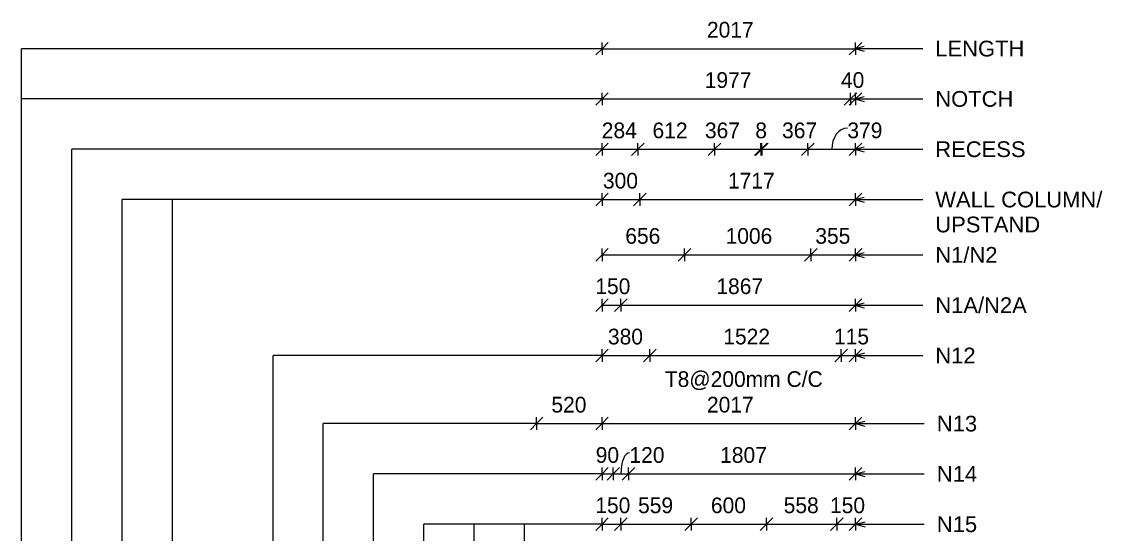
# Model space of a CAD drawing. Header units: millimetres. Extents: x 4007 to 19341, y -2650 to 9233.
# Drawn here: x 4222 to 12819, y 5165 to 9233 of the extents above; entities that cross this region are included whole.
import ezdxf

# ---------------------------------------------------------------- set-up
doc = ezdxf.new("R2010")
doc.units = ezdxf.units.MM
for name, color, linetype, lineweight in [('A-ANNO-DIMS', 211, 'Continuous', 9), ('A-ANNO-DIMS-50', 211, 'Continuous', 9), ('A-DETL-MBND', 5, 'Continuous', 18), ('G-ANNO-TEXT', 231, 'Continuous', 9)]:
    doc.layers.add(name, color=color, linetype=linetype, lineweight=lineweight)
doc.styles.add('Arial_1', font='arial.ttf', dxfattribs={"height": 125})
doc.styles.add('Nirmala UI Semilight', font='NirmalaS.ttf', dxfattribs={"height": 125})
doc.dimstyles.new('Arrow_Filled_-_2_5_NI_UI', dxfattribs={"dimscale": 304.8, "dimtxt": 130.920493, "dimasz": 0.328084, "dimexe": 0.164042, "dimexo": 0.0625, "dimgap": 0.164042, "dimtad": 1, "dimdec": 4, "dimzin": 0, "dimdsep": 46, "dimtxsty": 'Nirmala UI Semilight', "dimblk1": 'OBLIQUE', "dimblk2": 'OBLIQUE', "dimsah": 1, "dimcen": 0.09, "dimazin": 0, "dimtfac": 1, "dimtdec": 4, "dimtix": 1, "dimtmove": 0, "dimatfit": 3, "dimfxl": 0.164042, "dimfxlon": 1, "dimtvp": 1, "dimtolj": 1, "dimtzin": 0, "dimarcsym": 2})
doc.dimstyles.new('Arrow_Filled_-_2_5_NI_UI_1', dxfattribs={"dimscale": 304.8, "dimtxt": 130.920493, "dimasz": 0.328084, "dimexe": 0.164042, "dimexo": 0.0625, "dimgap": 0.164042, "dimtad": 1, "dimdec": 4, "dimzin": 0, "dimdsep": 46, "dimtxsty": 'Nirmala UI Semilight', "dimblk1": 'OBLIQUE', "dimblk2": 'OBLIQUE', "dimsah": 1, "dimcen": 0.09, "dimazin": 0, "dimtfac": 1, "dimtdec": 4, "dimtix": 1, "dimtmove": 1, "dimatfit": 3, "dimfxl": 0.164042, "dimfxlon": 1, "dimtvp": 1, "dimtolj": 1, "dimtzin": 0, "dimarcsym": 2})
doc.dimstyles.new('Arrow_Filled_-_2_5_NI_UI_2', dxfattribs={"dimscale": 304.8, "dimtxt": 130.920493, "dimasz": 0.328084, "dimexe": 0.164042, "dimexo": 0.0625, "dimgap": 0.164042, "dimtad": 1, "dimdec": 4, "dimzin": 0, "dimdsep": 46, "dimtxsty": 'Nirmala UI Semilight', "dimblk1": 'OBLIQUE', "dimblk2": 'OBLIQUE', "dimsah": 1, "dimcen": 0.09, "dimazin": 0, "dimtfac": 1, "dimtdec": 4, "dimtix": 1, "dimtmove": 2, "dimatfit": 3, "dimfxl": 0.164042, "dimfxlon": 1, "dimtvp": 1, "dimtolj": 1, "dimtzin": 0, "dimarcsym": 2})

# ---------------------------------------------------------------- blocks, each defined once
blk = doc.blocks.new('DIMBLOCK1-Elevation Front')
at = {"layer": 'A-ANNO-DIMS-50'}
for p, q in [((8838.8, 5237.8), (8888.8, 5287.8)), ((8838.8, 5237.8), (8838.8, 5287.8)), ((8988.8, 5237.8), (9038.8, 5287.8)), ((8988.8, 5237.8), (8988.8, 5287.8)), ((8838.8, 5237.8), (8788.8, 5187.8)), ((8838.8, 5237.8), (8988.8, 5237.8)), ((8838.8, 5237.8), (8838.8, 5187.8)), ((8988.8, 5237.8), (8938.8, 5187.8)), ((8988.8, 5237.8), (8988.8, 5187.8))]:
    blk.add_line(p, q, dxfattribs=at)
at = {"layer": 'A-ANNO-DIMS-50', "color": 0, "insert": (8785.3, 5450.9), "char_height": 125, "width": 308.496, "attachment_point": 1, "line_spacing_factor": 1.142579, "style": 'Nirmala UI Semilight'}
blk.add_mtext('150', dxfattribs=at)
blk = doc.blocks.new('_Oblique')
at = {"color": 0, "linetype": 'ByBlock', "lineweight": -2}
blk.add_line((-0.5, -0.5), (0.5, 0.5), dxfattribs=at)
blk = doc.blocks.new('DIMBLOCK2-Elevation Front')
at = {"layer": 'A-ANNO-DIMS-50'}
for p, q in [((8988.8, 5237.8), (9038.8, 5287.8)), ((8988.8, 5237.8), (8988.8, 5287.8)), ((9547.8, 5237.8), (9597.8, 5287.8)), ((9547.8, 5237.8), (9547.8, 5287.8)), ((8988.8, 5237.8), (8938.8, 5187.8)), ((8988.8, 5237.8), (9547.8, 5237.8)), ((8988.8, 5237.8), (8988.8, 5187.8)), ((9547.8, 5237.8), (9497.8, 5187.8)), ((9547.8, 5237.8), (9547.8, 5187.8))]:
    blk.add_line(p, q, dxfattribs=at)
at = {"layer": 'A-ANNO-DIMS-50', "color": 0, "insert": (9125.5, 5450.9), "char_height": 125, "width": 342.774, "attachment_point": 1, "line_spacing_factor": 1.142579, "style": 'Nirmala UI Semilight'}
blk.add_mtext('559', dxfattribs=at)
blk = doc.blocks.new('DIMBLOCK3-Elevation Front')
at = {"layer": 'A-ANNO-DIMS-50'}
for p, q in [((9547.8, 5237.8), (9597.8, 5287.8)), ((9547.8, 5237.8), (9547.8, 5287.8)), ((10147.8, 5237.8), (10197.8, 5287.8)), ((10147.8, 5237.8), (10147.8, 5287.8)), ((9547.8, 5237.8), (9497.8, 5187.8)), ((9547.8, 5237.8), (10147.8, 5237.8)), ((9547.8, 5237.8), (9547.8, 5187.8)), ((10147.8, 5237.8), (10097.8, 5187.8)), ((10147.8, 5237.8), (10147.8, 5187.8))]:
    blk.add_line(p, q, dxfattribs=at)
at = {"layer": 'A-ANNO-DIMS-50', "color": 0, "insert": (9705, 5450.9), "char_height": 125, "width": 342.774, "attachment_point": 1, "line_spacing_factor": 1.142579, "style": 'Nirmala UI Semilight'}
blk.add_mtext('600', dxfattribs=at)
blk = doc.blocks.new('DIMBLOCK4-Elevation Front')
at = {"layer": 'A-ANNO-DIMS-50'}
for p, q in [((10147.8, 5237.8), (10197.8, 5287.8)), ((10147.8, 5237.8), (10147.8, 5287.8)), ((10705.8, 5237.8), (10755.8, 5287.8)), ((10705.8, 5237.8), (10705.8, 5287.8)), ((10147.8, 5237.8), (10097.8, 5187.8)), ((10147.8, 5237.8), (10705.8, 5237.8)), ((10147.8, 5237.8), (10147.8, 5187.8)), ((10705.8, 5237.8), (10655.8, 5187.8)), ((10705.8, 5237.8), (10705.8, 5187.8))]:
    blk.add_line(p, q, dxfattribs=at)
at = {"layer": 'A-ANNO-DIMS-50', "color": 0, "insert": (10284, 5450.9), "char_height": 125, "width": 342.774, "attachment_point": 1, "line_spacing_factor": 1.142579, "style": 'Nirmala UI Semilight'}
blk.add_mtext('558', dxfattribs=at)
blk = doc.blocks.new('DIMBLOCK5-Elevation Front')
at = {"layer": 'A-ANNO-DIMS-50'}
for p, q in [((10705.8, 5237.8), (10755.8, 5287.8)), ((10705.8, 5237.8), (10705.8, 5287.8)), ((10855.8, 5237.8), (10905.8, 5287.8)), ((10855.8, 5237.8), (10855.8, 5287.8)), ((10705.8, 5237.8), (10655.8, 5187.8)), ((10705.8, 5237.8), (10855.8, 5237.8)), ((10705.8, 5237.8), (10705.8, 5187.8)), ((10855.8, 5237.8), (10805.8, 5187.8)), ((10855.8, 5237.8), (10855.8, 5187.8))]:
    blk.add_line(p, q, dxfattribs=at)
at = {"layer": 'A-ANNO-DIMS-50', "color": 0, "insert": (10652.3, 5450.9), "char_height": 125, "width": 308.496, "attachment_point": 1, "line_spacing_factor": 1.142579, "style": 'Nirmala UI Semilight'}
blk.add_mtext('150', dxfattribs=at)
blk = doc.blocks.new('DIMBLOCK6-Elevation Front')
at = {"layer": 'A-ANNO-DIMS-50'}
for p, q in [((8838.8, 5637.8), (8888.8, 5687.8)), ((8838.8, 5637.8), (8838.8, 5687.8)), ((8928.7, 5637.8), (8978.7, 5687.8)), ((8928.7, 5637.8), (8928.7, 5687.8)), ((8838.8, 5637.8), (8788.8, 5587.8)), ((8838.8, 5637.8), (8928.7, 5637.8)), ((8838.8, 5637.8), (8838.8, 5587.8)), ((8928.7, 5637.8), (8878.7, 5587.8)), ((8928.7, 5637.8), (8928.7, 5587.8))]:
    blk.add_line(p, q, dxfattribs=at)
at = {"layer": 'A-ANNO-DIMS-50', "color": 0, "insert": (8788.5, 5850.9), "char_height": 125, "width": 228.516, "attachment_point": 1, "line_spacing_factor": 1.142579, "style": 'Nirmala UI Semilight'}
blk.add_mtext('90', dxfattribs=at)
blk = doc.blocks.new('DIMBLOCK7-Elevation Front')
at = {"layer": 'A-ANNO-DIMS-50'}
for p, q in [((8928.7, 5637.8), (8978.7, 5687.8)), ((8928.7, 5637.8), (8928.7, 5687.8)), ((9048.7, 5637.8), (9098.7, 5687.8)), ((9048.7, 5637.8), (9048.7, 5687.8)), ((8928.7, 5637.8), (8878.7, 5587.8)), ((8928.7, 5637.8), (9048.7, 5637.8)), ((8928.7, 5637.8), (8928.7, 5587.8)), ((9048.7, 5637.8), (8998.7, 5587.8)), ((9048.7, 5637.8), (9048.7, 5587.8))]:
    blk.add_line(p, q, dxfattribs=at)
blk.add_ellipse((9056.9, 5637.8), major_axis=(0, 169), ratio=0.403409, start_param=0, end_param=1.570796, dxfattribs=at)
at = {"layer": 'A-ANNO-DIMS-50', "color": 0, "insert": (9056.9, 5850.9), "char_height": 125, "width": 308.496, "attachment_point": 1, "line_spacing_factor": 1.142579, "style": 'Nirmala UI Semilight'}
blk.add_mtext('120', dxfattribs=at)
blk = doc.blocks.new('DIMBLOCK8-Elevation Front')
at = {"layer": 'A-ANNO-DIMS-50'}
for p, q in [((9048.7, 5637.8), (9098.7, 5687.8)), ((9048.7, 5637.8), (9048.7, 5687.8)), ((10855.8, 5637.8), (10905.8, 5687.8)), ((10855.8, 5637.8), (10855.8, 5687.8)), ((9048.7, 5637.8), (8998.7, 5587.8)), ((9048.7, 5637.8), (10855.8, 5637.8)), ((9048.7, 5637.8), (9048.7, 5587.8)), ((10855.8, 5637.8), (10805.8, 5587.8)), ((10855.8, 5637.8), (10855.8, 5587.8))]:
    blk.add_line(p, q, dxfattribs=at)
at = {"layer": 'A-ANNO-DIMS-50', "color": 0, "insert": (9778.5, 5850.9), "char_height": 125, "width": 417.041, "attachment_point": 1, "line_spacing_factor": 1.142579, "style": 'Nirmala UI Semilight'}
blk.add_mtext('1807', dxfattribs=at)
blk = doc.blocks.new('DIMBLOCK9-Elevation Front')
at = {"layer": 'A-ANNO-DIMS-50'}
for p, q in [((8318.8, 6037.8), (8268.8, 5987.8)), ((8318.8, 6037.8), (8368.8, 6087.8)), ((8318.8, 6037.8), (8318.8, 6087.8)), ((8318.8, 6037.8), (8838.8, 6037.8)), ((8318.8, 6037.8), (8318.8, 5987.8)), ((8838.8, 6037.8), (8788.8, 5987.8)), ((8838.8, 6037.8), (8888.8, 6087.8)), ((8838.8, 6037.8), (8838.8, 6087.8)), ((8838.8, 6037.8), (8838.8, 5987.8))]:
    blk.add_line(p, q, dxfattribs=at)
at = {"layer": 'A-ANNO-DIMS-50', "color": 0, "insert": (8436, 6250.9), "char_height": 125, "width": 342.774, "attachment_point": 1, "line_spacing_factor": 1.142579, "style": 'Nirmala UI Semilight'}
blk.add_mtext('520', dxfattribs=at)
blk = doc.blocks.new('DIMBLOCK10-Elevation Front')
at = {"layer": 'A-ANNO-DIMS-50'}
for p, q in [((8838.8, 6037.8), (8788.8, 5987.8)), ((8838.8, 6037.8), (8888.8, 6087.8)), ((8838.8, 6037.8), (8838.8, 6087.8)), ((8838.8, 6037.8), (10855.8, 6037.8)), ((8838.8, 6037.8), (8838.8, 5987.8)), ((10855.8, 6037.8), (10805.8, 5987.8)), ((10855.8, 6037.8), (10905.8, 6087.8)), ((10855.8, 6037.8), (10855.8, 6087.8)), ((10855.8, 6037.8), (10855.8, 5987.8))]:
    blk.add_line(p, q, dxfattribs=at)
at = {"layer": 'A-ANNO-DIMS-50', "color": 0, "insert": (9673.5, 6250.9), "char_height": 125, "width": 417.041, "attachment_point": 1, "line_spacing_factor": 1.142579, "style": 'Nirmala UI Semilight'}
blk.add_mtext('2017', dxfattribs=at)
blk = doc.blocks.new('DIMBLOCK11-Elevation Front')
at = {"layer": 'A-ANNO-DIMS-50'}
for p, q in [((8838.8, 6579.3), (8888.8, 6629.3)), ((8838.8, 6579.3), (8838.8, 6629.3)), ((9218.4, 6579.3), (9268.4, 6629.3)), ((9218.4, 6579.3), (9218.4, 6629.3)), ((8838.8, 6579.3), (8788.8, 6529.3)), ((8838.8, 6579.3), (9218.4, 6579.3)), ((8838.8, 6579.3), (8838.8, 6529.3)), ((9218.4, 6579.3), (9168.4, 6529.3)), ((9218.4, 6579.3), (9218.4, 6529.3))]:
    blk.add_line(p, q, dxfattribs=at)
at = {"layer": 'A-ANNO-DIMS-50', "color": 0, "insert": (8885.8, 6792.3), "char_height": 125, "width": 342.774, "attachment_point": 1, "line_spacing_factor": 1.142579, "style": 'Nirmala UI Semilight'}
blk.add_mtext('380', dxfattribs=at)
blk = doc.blocks.new('DIMBLOCK12-Elevation Front')
at = {"layer": 'A-ANNO-DIMS-50'}
for p, q in [((9218.4, 6579.3), (9268.4, 6629.3)), ((9218.4, 6579.3), (9218.4, 6629.3)), ((10740.8, 6579.3), (10790.8, 6629.3)), ((10740.8, 6579.3), (10740.8, 6629.3)), ((9218.4, 6579.3), (9168.4, 6529.3)), ((9218.4, 6579.3), (10740.8, 6579.3)), ((9218.4, 6579.3), (9218.4, 6529.3)), ((10740.8, 6579.3), (10690.8, 6529.3)), ((10740.8, 6579.3), (10740.8, 6529.3))]:
    blk.add_line(p, q, dxfattribs=at)
at = {"layer": 'A-ANNO-DIMS-50', "color": 0, "char_height": 125, "attachment_point": 1, "line_spacing_factor": 1.142579, "style": 'Nirmala UI Semilight'}
for s, insert, width in [('1522', (9803.5, 6792.3), 422.754), ('T8@200mm C/C', (9338.1, 6454.3), 1539.625)]:
    blk.add_mtext(s, dxfattribs=dict(at, insert=insert, width=width))
blk = doc.blocks.new('DIMBLOCK13-Elevation Front')
at = {"layer": 'A-ANNO-DIMS-50'}
for p, q in [((10740.8, 6579.3), (10790.8, 6629.3)), ((10740.8, 6579.3), (10740.8, 6629.3)), ((10855.8, 6579.3), (10905.8, 6629.3)), ((10855.8, 6579.3), (10855.8, 6629.3)), ((10740.8, 6579.3), (10690.8, 6529.3)), ((10740.8, 6579.3), (10855.8, 6579.3)), ((10740.8, 6579.3), (10740.8, 6529.3)), ((10855.8, 6579.3), (10805.8, 6529.3)), ((10855.8, 6579.3), (10855.8, 6529.3))]:
    blk.add_line(p, q, dxfattribs=at)
at = {"layer": 'A-ANNO-DIMS-50', "color": 0, "insert": (10684, 6792.3), "char_height": 125, "width": 274.219, "attachment_point": 1, "line_spacing_factor": 1.142579, "style": 'Nirmala UI Semilight'}
blk.add_mtext('115', dxfattribs=at)
blk = doc.blocks.new('DIMBLOCK14-Elevation Front')
at = {"layer": 'A-ANNO-DIMS-50'}
for p, q in [((8838.8, 6979.3), (8788.8, 6929.3)), ((8838.8, 6979.3), (8888.8, 7029.3)), ((8838.8, 6979.3), (8838.8, 7029.3)), ((8838.8, 6979.3), (8988.8, 6979.3)), ((8838.8, 6979.3), (8838.8, 6929.3)), ((8988.8, 6979.3), (8938.8, 6929.3)), ((8988.8, 6979.3), (9038.8, 7029.3)), ((8988.8, 6979.3), (8988.8, 7029.3)), ((8988.8, 6979.3), (8988.8, 6929.3))]:
    blk.add_line(p, q, dxfattribs=at)
at = {"layer": 'A-ANNO-DIMS-50', "color": 0, "insert": (8785.3, 7192.3), "char_height": 125, "width": 308.496, "attachment_point": 1, "line_spacing_factor": 1.142579, "style": 'Nirmala UI Semilight'}
blk.add_mtext('150', dxfattribs=at)
blk = doc.blocks.new('DIMBLOCK15-Elevation Front')
at = {"layer": 'A-ANNO-DIMS-50'}
for p, q in [((8988.8, 6979.3), (8938.8, 6929.3)), ((8988.8, 6979.3), (9038.8, 7029.3)), ((8988.8, 6979.3), (8988.8, 7029.3)), ((8988.8, 6979.3), (10855.8, 6979.3)), ((8988.8, 6979.3), (8988.8, 6929.3)), ((10855.8, 6979.3), (10805.8, 6929.3)), ((10855.8, 6979.3), (10905.8, 7029.3)), ((10855.8, 6979.3), (10855.8, 7029.3)), ((10855.8, 6979.3), (10855.8, 6929.3))]:
    blk.add_line(p, q, dxfattribs=at)
at = {"layer": 'A-ANNO-DIMS-50', "color": 0, "insert": (9748.5, 7192.3), "char_height": 125, "width": 417.041, "attachment_point": 1, "line_spacing_factor": 1.142579, "style": 'Nirmala UI Semilight'}
blk.add_mtext('1867', dxfattribs=at)
blk = doc.blocks.new('DIMBLOCK16-Elevation Front')
at = {"layer": 'A-ANNO-DIMS-50'}
for p, q in [((8838.8, 7379.3), (8888.8, 7429.3)), ((8838.8, 7379.3), (8838.8, 7429.3)), ((9494.8, 7379.3), (9544.8, 7429.3)), ((9494.8, 7379.3), (9494.8, 7429.3)), ((8838.8, 7379.3), (8788.8, 7329.3)), ((8838.8, 7379.3), (9494.8, 7379.3)), ((8838.8, 7379.3), (8838.8, 7329.3)), ((9494.8, 7379.3), (9444.8, 7329.3)), ((9494.8, 7379.3), (9494.8, 7329.3))]:
    blk.add_line(p, q, dxfattribs=at)
at = {"layer": 'A-ANNO-DIMS-50', "color": 0, "insert": (9024, 7592.3), "char_height": 125, "width": 342.774, "attachment_point": 1, "line_spacing_factor": 1.142579, "style": 'Nirmala UI Semilight'}
blk.add_mtext('656', dxfattribs=at)
blk = doc.blocks.new('DIMBLOCK17-Elevation Front')
at = {"layer": 'A-ANNO-DIMS-50'}
for p, q in [((9494.8, 7379.3), (9544.8, 7429.3)), ((9494.8, 7379.3), (9494.8, 7429.3)), ((10500.8, 7379.3), (10550.8, 7429.3)), ((10500.8, 7379.3), (10500.8, 7429.3)), ((9494.8, 7379.3), (9444.8, 7329.3)), ((9494.8, 7379.3), (10500.8, 7379.3)), ((9494.8, 7379.3), (9494.8, 7329.3)), ((10500.8, 7379.3), (10450.8, 7329.3)), ((10500.8, 7379.3), (10500.8, 7329.3))]:
    blk.add_line(p, q, dxfattribs=at)
at = {"layer": 'A-ANNO-DIMS-50', "color": 0, "insert": (9821.7, 7592.3), "char_height": 125, "width": 422.754, "attachment_point": 1, "line_spacing_factor": 1.142579, "style": 'Nirmala UI Semilight'}
blk.add_mtext('1006', dxfattribs=at)
blk = doc.blocks.new('DIMBLOCK18-Elevation Front')
at = {"layer": 'A-ANNO-DIMS-50'}
for p, q in [((10500.8, 7379.3), (10550.8, 7429.3)), ((10500.8, 7379.3), (10500.8, 7429.3)), ((10855.8, 7379.3), (10905.8, 7429.3)), ((10855.8, 7379.3), (10855.8, 7429.3)), ((10500.8, 7379.3), (10450.8, 7329.3)), ((10500.8, 7379.3), (10855.8, 7379.3)), ((10500.8, 7379.3), (10500.8, 7329.3)), ((10855.8, 7379.3), (10805.8, 7329.3)), ((10855.8, 7379.3), (10855.8, 7329.3))]:
    blk.add_line(p, q, dxfattribs=at)
at = {"layer": 'A-ANNO-DIMS-50', "color": 0, "insert": (10535.5, 7592.3), "char_height": 125, "width": 342.774, "attachment_point": 1, "line_spacing_factor": 1.142579, "style": 'Nirmala UI Semilight'}
blk.add_mtext('355', dxfattribs=at)
blk = doc.blocks.new('DIMBLOCK19-Elevation Front')
at = {"layer": 'A-ANNO-DIMS-50'}
for p, q in [((8838.8, 7818.4), (8888.8, 7868.4)), ((8838.8, 7818.4), (8838.8, 7868.4)), ((9138.8, 7818.4), (9188.8, 7868.4)), ((9138.8, 7818.4), (9138.8, 7868.4)), ((8838.8, 7818.4), (8788.8, 7768.4)), ((8838.8, 7818.4), (9138.8, 7818.4)), ((8838.8, 7818.4), (8838.8, 7768.4)), ((9138.8, 7818.4), (9088.8, 7768.4)), ((9138.8, 7818.4), (9138.8, 7768.4))]:
    blk.add_line(p, q, dxfattribs=at)
at = {"layer": 'A-ANNO-DIMS-50', "color": 0, "insert": (8846, 8031.5), "char_height": 125, "width": 342.774, "attachment_point": 1, "line_spacing_factor": 1.142579, "style": 'Nirmala UI Semilight'}
blk.add_mtext('300', dxfattribs=at)
blk = doc.blocks.new('DIMBLOCK20-Elevation Front')
at = {"layer": 'A-ANNO-DIMS-50'}
for p, q in [((9138.8, 7818.4), (9188.8, 7868.4)), ((9138.8, 7818.4), (9138.8, 7868.4)), ((10855.8, 7818.4), (10905.8, 7868.4)), ((10855.8, 7818.4), (10855.8, 7868.4)), ((9138.8, 7818.4), (9088.8, 7768.4)), ((9138.8, 7818.4), (10855.8, 7818.4)), ((9138.8, 7818.4), (9138.8, 7768.4)), ((10855.8, 7818.4), (10805.8, 7768.4)), ((10855.8, 7818.4), (10855.8, 7768.4))]:
    blk.add_line(p, q, dxfattribs=at)
at = {"layer": 'A-ANNO-DIMS-50', "color": 0, "insert": (9840.2, 8031.5), "char_height": 125, "width": 377.051, "attachment_point": 1, "line_spacing_factor": 1.142579, "style": 'Nirmala UI Semilight'}
blk.add_mtext('1717', dxfattribs=at)
blk = doc.blocks.new('DIMBLOCK21-Elevation Front')
at = {"layer": 'A-ANNO-DIMS-50'}
for p, q in [((8838.8, 8218.4), (8888.8, 8268.4)), ((8838.8, 8218.4), (8838.8, 8268.4)), ((9122.9, 8218.4), (9172.9, 8268.4)), ((9122.9, 8218.4), (9122.9, 8268.4)), ((8838.8, 8218.4), (8788.8, 8168.4)), ((8838.8, 8218.4), (9122.9, 8218.4)), ((8838.8, 8218.4), (8838.8, 8168.4)), ((9122.9, 8218.4), (9072.9, 8168.4)), ((9122.9, 8218.4), (9122.9, 8168.4))]:
    blk.add_line(p, q, dxfattribs=at)
at = {"layer": 'A-ANNO-DIMS-50', "color": 0, "insert": (8836.8, 8431.5), "char_height": 125, "width": 345.63, "attachment_point": 1, "line_spacing_factor": 1.142579, "style": 'Nirmala UI Semilight'}
blk.add_mtext('284', dxfattribs=at)
blk = doc.blocks.new('DIMBLOCK22-Elevation Front')
at = {"layer": 'A-ANNO-DIMS-50'}
for p, q in [((9122.9, 8218.4), (9172.9, 8268.4)), ((9122.9, 8218.4), (9122.9, 8268.4)), ((9734.4, 8218.4), (9784.4, 8268.4)), ((9734.4, 8218.4), (9734.4, 8268.4)), ((9122.9, 8218.4), (9072.9, 8168.4)), ((9122.9, 8218.4), (9734.4, 8218.4)), ((9122.9, 8218.4), (9122.9, 8168.4)), ((9734.4, 8218.4), (9684.4, 8168.4)), ((9734.4, 8218.4), (9734.4, 8168.4))]:
    blk.add_line(p, q, dxfattribs=at)
at = {"layer": 'A-ANNO-DIMS-50', "color": 0, "insert": (9240.4, 8431.5), "char_height": 125, "width": 308.496, "attachment_point": 1, "line_spacing_factor": 1.142579, "style": 'Nirmala UI Semilight'}
blk.add_mtext('612', dxfattribs=at)
blk = doc.blocks.new('DIMBLOCK23-Elevation Front')
at = {"layer": 'A-ANNO-DIMS-50'}
for p, q in [((9734.4, 8218.4), (9784.4, 8268.4)), ((9734.4, 8218.4), (9734.4, 8268.4)), ((10101.8, 8218.4), (10151.8, 8268.4)), ((10101.8, 8218.4), (10101.8, 8268.4)), ((9734.4, 8218.4), (9684.4, 8168.4)), ((9734.4, 8218.4), (10101.8, 8218.4)), ((9734.4, 8218.4), (9734.4, 8168.4)), ((10101.8, 8218.4), (10051.8, 8168.4)), ((10101.8, 8218.4), (10101.8, 8168.4))]:
    blk.add_line(p, q, dxfattribs=at)
at = {"layer": 'A-ANNO-DIMS-50', "color": 0, "insert": (9657.3, 8431.5), "char_height": 125, "width": 337.061, "attachment_point": 1, "line_spacing_factor": 1.142579, "style": 'Nirmala UI Semilight'}
blk.add_mtext('367', dxfattribs=at)
blk = doc.blocks.new('DIMBLOCK24-Elevation Front')
at = {"layer": 'A-ANNO-DIMS-50'}
for p, q in [((10101.8, 8218.4), (10151.8, 8268.4)), ((10101.8, 8218.4), (10101.8, 8268.4)), ((10109.4, 8218.4), (10159.4, 8268.4)), ((10109.4, 8218.4), (10109.4, 8268.4)), ((10101.8, 8218.4), (10051.8, 8168.4)), ((10109.4, 8218.4), (10059.4, 8168.4)), ((10101.8, 8218.4), (10109.4, 8218.4)), ((10101.8, 8218.4), (10101.8, 8168.4)), ((10109.4, 8218.4), (10109.4, 8168.4))]:
    blk.add_line(p, q, dxfattribs=at)
at = {"layer": 'A-ANNO-DIMS-50', "color": 0, "insert": (10058, 8431.5), "char_height": 125, "width": 114.258, "attachment_point": 1, "line_spacing_factor": 1.142579, "style": 'Nirmala UI Semilight'}
blk.add_mtext('8', dxfattribs=at)
blk = doc.blocks.new('DIMBLOCK25-Elevation Front')
at = {"layer": 'A-ANNO-DIMS-50'}
for p, q in [((10109.4, 8218.4), (10159.4, 8268.4)), ((10109.4, 8218.4), (10109.4, 8268.4)), ((10476.8, 8218.4), (10526.8, 8268.4)), ((10476.8, 8218.4), (10476.8, 8268.4)), ((10109.4, 8218.4), (10059.4, 8168.4)), ((10109.4, 8218.4), (10476.8, 8218.4)), ((10109.4, 8218.4), (10109.4, 8168.4)), ((10476.8, 8218.4), (10426.8, 8168.4)), ((10476.8, 8218.4), (10476.8, 8168.4))]:
    blk.add_line(p, q, dxfattribs=at)
at = {"layer": 'A-ANNO-DIMS-50', "color": 0, "insert": (10271, 8431.5), "char_height": 125, "width": 337.061, "attachment_point": 1, "line_spacing_factor": 1.142579, "style": 'Nirmala UI Semilight'}
blk.add_mtext('367', dxfattribs=at)
blk = doc.blocks.new('DIMBLOCK26-Elevation Front')
at = {"layer": 'A-ANNO-DIMS-50'}
for p, q in [((10476.8, 8218.4), (10526.8, 8268.4)), ((10476.8, 8218.4), (10476.8, 8268.4)), ((10855.8, 8218.4), (10905.8, 8268.4)), ((10855.8, 8218.4), (10855.8, 8268.4)), ((10476.8, 8218.4), (10426.8, 8168.4)), ((10476.8, 8218.4), (10855.8, 8218.4)), ((10476.8, 8218.4), (10476.8, 8168.4)), ((10855.8, 8218.4), (10805.8, 8168.4)), ((10855.8, 8218.4), (10855.8, 8168.4))]:
    blk.add_line(p, q, dxfattribs=at)
blk.add_ellipse((10790.4, 8218.4), major_axis=(0, 169), ratio=0.733985, start_param=0, end_param=1.570796, dxfattribs=at)
at = {"layer": 'A-ANNO-DIMS-50', "color": 0, "insert": (10790.4, 8431.5), "char_height": 125, "width": 337.061, "attachment_point": 1, "line_spacing_factor": 1.142579, "style": 'Nirmala UI Semilight'}
blk.add_mtext('379', dxfattribs=at)
blk = doc.blocks.new('DIMBLOCK27-Elevation Front')
at = {"layer": 'A-ANNO-DIMS-50'}
for p, q in [((8838.8, 8618.4), (8788.8, 8568.4)), ((8838.8, 8618.4), (8888.8, 8668.4)), ((8838.8, 8618.4), (8838.8, 8668.4)), ((8838.8, 8618.4), (10815.8, 8618.4)), ((8838.8, 8618.4), (8838.8, 8568.4)), ((10815.8, 8618.4), (10765.8, 8568.4)), ((10815.8, 8618.4), (10865.8, 8668.4)), ((10815.8, 8618.4), (10815.8, 8668.4)), ((10815.8, 8618.4), (10815.8, 8568.4))]:
    blk.add_line(p, q, dxfattribs=at)
at = {"layer": 'A-ANNO-DIMS-50', "color": 0, "insert": (9655.9, 8831.5), "char_height": 125, "width": 411.328, "attachment_point": 1, "line_spacing_factor": 1.142579, "style": 'Nirmala UI Semilight'}
blk.add_mtext('1977', dxfattribs=at)
blk = doc.blocks.new('DIMBLOCK28-Elevation Front')
at = {"layer": 'A-ANNO-DIMS-50'}
for p, q in [((10815.8, 8618.4), (10765.8, 8568.4)), ((10855.8, 8618.4), (10805.8, 8568.4)), ((10815.8, 8618.4), (10865.8, 8668.4)), ((10815.8, 8618.4), (10815.8, 8668.4)), ((10815.8, 8618.4), (10855.8, 8618.4)), ((10815.8, 8618.4), (10815.8, 8568.4)), ((10855.8, 8618.4), (10905.8, 8668.4)), ((10855.8, 8618.4), (10855.8, 8668.4)), ((10855.8, 8618.4), (10855.8, 8568.4))]:
    blk.add_line(p, q, dxfattribs=at)
at = {"layer": 'A-ANNO-DIMS-50', "color": 0, "insert": (10739.4, 8831.5), "char_height": 125, "width": 231.372, "attachment_point": 1, "line_spacing_factor": 1.142579, "style": 'Nirmala UI Semilight'}
blk.add_mtext('40', dxfattribs=at)
blk = doc.blocks.new('DIMBLOCK29-Elevation Front')
at = {"layer": 'A-ANNO-DIMS-50'}
for p, q in [((8838.8, 9018.4), (8888.8, 9068.4)), ((8838.8, 9018.4), (8838.8, 9068.4)), ((10855.8, 9018.4), (10905.8, 9068.4)), ((10855.8, 9018.4), (10855.8, 9068.4)), ((8838.8, 9018.4), (8788.8, 8968.4)), ((8838.8, 9018.4), (10855.8, 9018.4)), ((8838.8, 9018.4), (8838.8, 8968.4)), ((10855.8, 9018.4), (10805.8, 8968.4)), ((10855.8, 9018.4), (10855.8, 8968.4))]:
    blk.add_line(p, q, dxfattribs=at)
at = {"layer": 'A-ANNO-DIMS-50', "color": 0, "insert": (9673.5, 9231.5), "char_height": 125, "width": 417.041, "attachment_point": 1, "line_spacing_factor": 1.142579, "style": 'Nirmala UI Semilight'}
blk.add_mtext('2017', dxfattribs=at)

msp = doc.modelspace()

# ---------------------------------------------------------------- linework, layer by layer
at = {"layer": 'A-DETL-MBND'}
for p, q in [((4221.64871, 3700), (4221.64871, 9018.40642)), ((8838.80383, 9018.40642), (4221.64871, 9018.40642)), ((8838.80383, 8618.40642), (4221.64871, 8618.40642)), ((4621.64871, 3700), (4621.64871, 8218.40642)), ((8838.80383, 8218.40642), (4621.64871, 8218.40642)), ((5021.64871, 3700), (5021.64871, 7818.40642)), ((8838.80383, 7818.40642), (5021.64871, 7818.40642)), ((5421.64871, 3700), (5421.64871, 7818.40642)), ((6221.64871, 3700), (6221.64871, 6579.25421)), ((8838.80383, 6579.25421), (6221.64871, 6579.25421)), ((6621.64871, 3700), (6621.64871, 6037.80668)), ((8318.80383, 6037.80668), (6621.64871, 6037.80668)), ((7021.64871, 3700), (7021.64871, 5637.80668)), ((8838.80383, 5637.80668), (7021.64871, 5637.80668)), ((7421.64871, 4720), (7421.64871, 5237.80668)), ((8838.80383, 5237.80668), (7421.64871, 5237.80668)), ((7821.64871, 4720), (7821.64871, 5237.80668)), ((8221.64871, 4720), (8221.64871, 5237.80668))]:
    msp.add_line(p, q, dxfattribs=at)
at = {"layer": 'G-ANNO-TEXT', "color": 7}
for p, q in [((10849.96106, 9019.12508), (10924.96106, 9039.22127)), ((10849.96106, 9019.12508), (10924.96106, 8999.02889)), ((10849.96106, 9019.12508), (11390.05159, 9019.12508)), ((10849.96106, 8619.12508), (10924.96106, 8639.22127)), ((10849.96106, 8619.12508), (10924.96106, 8599.02889)), ((10849.96106, 8619.12508), (11390.05159, 8619.12508)), ((10849.96106, 8219.12508), (10924.96106, 8239.22127)), ((10849.96106, 8219.12508), (10924.96106, 8199.02889)), ((10849.96106, 8219.12508), (11390.05159, 8219.12508)), ((10849.96106, 7819.12508), (10924.96106, 7839.22127)), ((10849.96106, 7819.12508), (10924.96106, 7799.02889)), ((10849.96106, 7819.12508), (11390.05159, 7819.12508)), ((10849.96106, 7379.12508), (10924.96106, 7399.22127)), ((10849.96106, 7379.12508), (10924.96106, 7359.02889)), ((10849.96106, 7379.12508), (11390.05159, 7379.12508)), ((10849.96106, 6979.12508), (10924.96106, 6999.22127)), ((10849.96106, 6979.12508), (10924.96106, 6959.02889)), ((10849.96106, 6979.12508), (11390.05159, 6979.12508)), ((10854.33899, 6579.12508), (10929.33899, 6599.22127)), ((10854.33899, 6579.12508), (10929.33899, 6559.02889)), ((10854.33899, 6579.12508), (11390.05159, 6579.12508)), ((10854.96106, 6037.80684), (10929.96106, 6057.90303)), ((10854.96106, 6037.80684), (10929.96106, 6017.71065)), ((10854.96106, 6037.80684), (11402.55159, 6037.80684)), ((10854.96106, 5637.80684), (10929.96106, 5657.90303)), ((10854.96106, 5637.80684), (10929.96106, 5617.71065)), ((10854.96106, 5637.80684), (11402.55159, 5637.80684)), ((10855.80278, 5237.80684), (10930.80278, 5257.90303)), ((10855.80278, 5237.80684), (10930.80278, 5217.71065)), ((10855.80278, 5237.80684), (11402.55159, 5237.80684))]:
    msp.add_line(p, q, dxfattribs=at)

# ---------------------------------------------------------------- texts
at = {"layer": 'G-ANNO-TEXT', "color": 7, "char_height": 125, "attachment_point": 1, "style": 'Arial_1'}
for s, insert, width in [('LENGTH', (11490.05159, 9081.62508), 857.805625), ('NOTCH', (11490.05159, 8681.62508), 753.58625), ('RECESS', (11490.05159, 8281.62508), 865.8225), ('WALL COLUMN/', (11490.05159, 7881.62508), 1611.391875), ('UPSTAND', (11490.05159, 7683.18758), 1010.12625), ('N1/N2', (11490.05159, 7441.62508), 597.2571875), ('N1A/N2A', (11490.05159, 7041.62508), 877.8478125), ('N12', (11490.05159, 6641.62508), 384.81), ('N13', (11502.55159, 6100.30684), 384.81), ('N14', (11502.55159, 5700.30684), 384.81), ('N15', (11502.55159, 5300.30684), 384.81)]:
    msp.add_mtext(s, dxfattribs=dict(at, insert=insert, width=width))

# ---------------------------------------------------------------- dimensions: what is measured, and where the dimension line sits
at = {"layer": 'A-ANNO-DIMS'}
for base, p1, p2, override, picture, middle in [((10855.80383, 9018.40642), (8838.80383, 8968.40642), (10855.80383, 8968.40642), {"dimpost": '<>', "dimfxl": 2017}, 'DIMBLOCK29-Elevation Front', (9847.30383, 9133.34714)), ((10815.80383, 8618.40642), (8838.80383, 8568.40642), (10815.80383, 8568.40642), {"dimpost": '<>', "dimfxl": 1977}, 'DIMBLOCK27-Elevation Front', (9827.30383, 8733.39073)), ((10855.80383, 8618.40642), (10815.80383, 8568.40642), (10855.80383, 8568.40642), {"dimpost": '<>', "dimfxl": 40}, 'DIMBLOCK28-Elevation Front', (10835.80383, 8732.99847)), ((9122.857879, 8218.406418), (8838.80383, 8168.406418), (9122.857879, 8168.406418), {"dimpost": '<>', "dimfxl": 284.054049}, 'DIMBLOCK21-Elevation Front', (8980.830855, 8332.954884)), ((10109.44152, 8218.40642), (10101.82172, 8168.40642), (10109.44152, 8168.40642), {"dimpost": '<>', "dimfxl": 7.619808}, 'DIMBLOCK24-Elevation Front', (10105.63162, 8332.95488)), ((9138.80383, 7818.40642), (8838.80383, 7768.40642), (9138.80383, 7768.40642), {"dimpost": '<>', "dimfxl": 300}, 'DIMBLOCK19-Elevation Front', (8988.80383, 7933.04205)), ((10855.80383, 7818.40642), (9138.80383, 7768.40642), (10855.80383, 7768.40642), {"dimpost": '<>', "dimfxl": 1717}, 'DIMBLOCK20-Elevation Front', (9997.30383, 7932.30112)), ((9494.80383, 7379.25421), (8838.80383, 7329.25421), (9494.80383, 7329.25421), {"dimpost": '<>', "dimfxl": 656}, 'DIMBLOCK16-Elevation Front', (9166.80383, 7493.88985)), ((10500.80383, 7379.25421), (9494.80383, 7329.25421), (10500.80383, 7329.25421), {"dimpost": '<>', "dimfxl": 1006}, 'DIMBLOCK17-Elevation Front', (9997.80383, 7494.23852)), ((10855.80383, 7379.25421), (10500.80383, 7329.25421), (10855.80383, 7329.25421), {"dimpost": '<>', "dimfxl": 355}, 'DIMBLOCK18-Elevation Front', (10678.30383, 7493.88985)), ((8988.80383, 6979.25421), (8838.80383, 6929.25421), (8988.80383, 6929.25421), {"dimpost": '<>', "dimfxl": 150}, 'DIMBLOCK14-Elevation Front', (8913.80383, 7094.19494)), ((10855.80383, 6979.25421), (8988.80383, 6929.25421), (10855.80383, 6929.25421), {"dimpost": '<>', "dimfxl": 1867}, 'DIMBLOCK15-Elevation Front', (9922.30383, 7094.23852)), ((9218.4433, 6579.25421), (8838.80383, 6529.25421), (9218.4433, 6529.25421), {"dimpost": '<>', "dimfxl": 379.639469}, 'DIMBLOCK11-Elevation Front', (9028.62356, 6693.88985)), ((10855.80383, 6579.25421), (10740.80383, 6529.25421), (10855.80383, 6529.25421), {"dimpost": '<>', "dimfxl": 115}, 'DIMBLOCK13-Elevation Front', (10798.30383, 6694.19494)), ((8838.80383, 6037.80668), (8318.80383, 5987.80668), (8838.80383, 5987.80668), {"dimpost": '<>', "dimfxl": 520}, 'DIMBLOCK9-Elevation Front', (8578.80383, 6152.39873)), ((10855.80383, 6037.80668), (8838.80383, 5987.80668), (10855.80383, 5987.80668), {"dimpost": '<>', "dimfxl": 2017}, 'DIMBLOCK10-Elevation Front', (9847.30383, 6152.74741)), ((8928.71, 5637.80668), (8838.80383, 5587.80668), (8928.71, 5587.80668), {"dimpost": '<>', "dimfxl": 89.906167}, 'DIMBLOCK6-Elevation Front', (8883.75691, 5752.44232)), ((10855.80383, 5637.80668), (9048.71, 5587.80668), (10855.80383, 5587.80668), {"dimpost": '<>', "dimfxl": 1807.093833}, 'DIMBLOCK8-Elevation Front', (9952.25691, 5752.74741)), ((8988.80383, 5237.80668), (8838.80383, 5187.80668), (8988.80383, 5187.80668), {"dimpost": '<>', "dimfxl": 150}, 'DIMBLOCK1-Elevation Front', (8913.80383, 5352.74741)), ((9547.80383, 5237.80668), (8988.80383, 5187.80668), (9547.80383, 5187.80668), {"dimpost": '<>', "dimfxl": 559}, 'DIMBLOCK2-Elevation Front', (9268.30383, 5352.44232)), ((10147.80383, 5237.80668), (9547.80383, 5187.80668), (10147.80383, 5187.80668), {"dimpost": '<>', "dimfxl": 600}, 'DIMBLOCK3-Elevation Front', (9847.80383, 5352.44232)), ((10705.80383, 5237.80668), (10147.80383, 5187.80668), (10705.80383, 5187.80668), {"dimpost": '<>', "dimfxl": 558}, 'DIMBLOCK4-Elevation Front', (10426.80383, 5352.39873)), ((10855.80383, 5237.80668), (10705.80383, 5187.80668), (10855.80383, 5187.80668), {"dimpost": '<>', "dimfxl": 150}, 'DIMBLOCK5-Elevation Front', (10780.80383, 5352.74741))]:
    dim = msp.add_linear_dim(base=base, p1=p1, p2=p2, dimstyle='Arrow_Filled_-_2_5_NI_UI', override=override, dxfattribs=at)
    dim.commit()
    dim.dimension.update_dxf_attribs({"geometry": picture, "text_midpoint": middle})
for base, p1, p2, dimstyle, override, picture, middle in [((9734.44152, 8218.40642), (9122.85788, 8168.40642), (9734.44152, 8168.40642), 'Arrow_Filled_-_2_5_NI_UI_2', {"dimpost": '<>', "dimfxl": 611.583645}, 'DIMBLOCK22-Elevation Front', (9394.61046, 8348.15905)), ((10101.82172, 8218.40642), (9734.44152, 8168.40642), (10101.82172, 8168.40642), 'Arrow_Filled_-_2_5_NI_UI_2', {"dimpost": '<>', "dimfxl": 367.380192}, 'DIMBLOCK23-Elevation Front', (9825.78744, 8348.15905)), ((10476.82172, 8218.40642), (10109.44152, 8168.40642), (10476.82172, 8168.40642), 'Arrow_Filled_-_2_5_NI_UI_2', {"dimpost": '<>', "dimfxl": 367.380192}, 'DIMBLOCK25-Elevation Front', (10439.55687, 8348.15905)), ((10855.80383, 8218.40642), (10476.82172, 8168.40642), (10855.80383, 8168.40642), 'Arrow_Filled_-_2_5_NI_UI_1', {"dimpost": '<>', "dimfxl": 378.982114}, 'DIMBLOCK26-Elevation Front', (10958.90023, 8348.15905)), ((9048.71, 5637.80668), (8928.71, 5587.80668), (9048.71, 5587.80668), 'Arrow_Filled_-_2_5_NI_UI_1', {"dimpost": '<>', "dimfxl": 120}, 'DIMBLOCK7-Elevation Front', (9211.14174, 5767.55931))]:
    dim = msp.add_linear_dim(base=base, p1=p1, p2=p2, dimstyle=dimstyle, override=override, dxfattribs=at)
    dim.commit()
    dim.dimension.update_dxf_attribs({"geometry": picture, "text_midpoint": middle, "dimtype": 160})
dim = msp.add_linear_dim(base=(10740.80383, 6579.25421), p1=(9218.4433, 6529.25421), p2=(10740.80383, 6529.25421), text='<>\\XT8@200mm C/C', dimstyle='Arrow_Filled_-_2_5_NI_UI', override={"dimpost": '<>', "dimfxl": 1522.360531}, dxfattribs=at)
dim.commit()
dim.dimension.update_dxf_attribs({"geometry": 'DIMBLOCK12-Elevation Front', "text_midpoint": (9979.62356, 6579.25421)})

doc.saveas('drawing.dxf')
